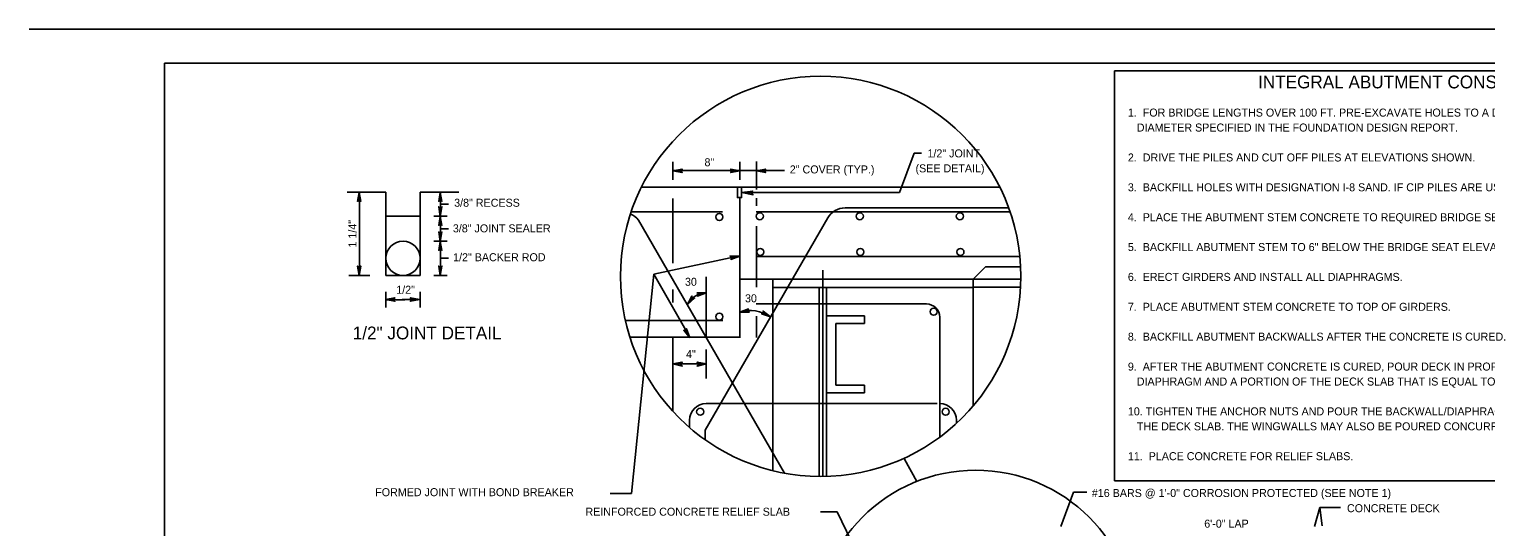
# Model space of a CAD drawing. Extents: x 499999.87 to 500002.82, y 499999.96 to 500001.79.
# Drawn here: x 499999.866 to 500001.658, y 500001.179 to 500001.792 of the extents above; entities that cross this region are included whole.
import ezdxf

# ---------------------------------------------------------------- set-up
doc = ezdxf.new("R2010")
doc.units = 0
doc.layers.add('1', color=7, linetype='Continuous')
doc.layers.add('2', color=7, linetype='Continuous')

msp = doc.modelspace()

# ---------------------------------------------------------------- linework, layer by layer
at = {"layer": '1'}
for p, q in [((499999.8665, 500001.7917), (500002.8248, 500001.7917)), ((500000.0331, 500000), (500000.0331, 500001.75)), ((500000.0331, 500001.75), (500002.7831, 500001.75)), ((500000.9366, 500001.5908), (500000.9547, 500001.6391)), ((500000.9547, 500001.6391), (500000.9638, 500001.6391)), ((500000.6581, 500001.6063), (500000.6581, 500001.6286)), ((500000.7405, 500001.6063), (500000.7405, 500001.6286)), ((500000.7607, 500001.5945), (500000.7607, 500001.629)), ((500000.658, 500001.6178), (500000.7403, 500001.6178)), ((500000.7403, 500001.6178), (500000.7607, 500001.6178)), ((500000.7607, 500001.6178), (500000.7954, 500001.6178)), ((500000.2575, 500001.5912), (500000.3052, 500001.5912)), ((500000.2597, 500001.5912), (500000.2856, 500001.5912)), ((500000.2727, 500001.5912), (500000.2727, 500001.4888)), ((500000.3052, 500001.5912), (500000.3052, 500001.4888)), ((500000.3472, 500001.5912), (500000.395, 500001.5912)), ((500000.3472, 500001.4888), (500000.3472, 500001.5912)), ((500000.3724, 500001.5912), (500000.3724, 500001.5616)), ((500000.6197, 500001.5971), (500000.7374, 500001.5971)), ((500000.658, 500001.5038), (500000.658, 500001.5835)), ((500000.7402, 500001.4121), (500000.7402, 500001.584)), ((500000.7426, 500001.5971), (500001.0597, 500001.5971)), ((500000.7426, 500001.5908), (500000.9366, 500001.5908)), ((500000.7607, 500001.5745), (500000.7607, 500001.5836)), ((500000.3724, 500001.5764), (500000.3821, 500001.5764)), ((500000.3052, 500001.5098), (500000.3052, 500001.5616)), ((500000.3052, 500001.5616), (500000.3472, 500001.5616)), ((500000.3472, 500001.5616), (500000.3472, 500001.5098)), ((500000.3642, 500001.5616), (500000.3806, 500001.5616)), ((500000.3724, 500001.5616), (500000.3724, 500001.5308)), ((500000.7607, 500001.4744), (500000.7607, 500001.5492)), ((500000.3642, 500001.5308), (500000.3806, 500001.5308)), ((500000.3724, 500001.5462), (500000.3821, 500001.5462)), ((500000.3724, 500001.5308), (500000.3724, 500001.4888)), ((500000.6345, 500001.4901), (500000.74, 500001.5129)), ((500000.3724, 500001.5098), (500000.3821, 500001.5099)), ((500001.0272, 500001.4843), (500001.0423, 500001.4993)), ((500001.0423, 500001.4995), (500001.0852, 500001.4995)), ((500000.2597, 500001.4888), (500000.2856, 500001.4888)), ((500000.3052, 500001.4888), (500000.3472, 500001.4888)), ((500000.3642, 500001.4888), (500000.3806, 500001.4888)), ((500000.6345, 500001.4901), (500000.6073, 500001.2205)), ((500000.6787, 500001.4126), (500000.6345, 500001.4901)), ((500000.6991, 500001.4121), (500000.6991, 500001.4869)), ((500000.7402, 500001.4843), (500001.0272, 500001.4843)), ((500000.781, 500001.2489), (500000.781, 500001.4843)), ((500001.0271, 500001.4843), (500001.0854, 500001.4843)), ((500001.0271, 500001.3287), (500001.0271, 500001.4843)), ((500000.3052, 500001.4492), (500000.3052, 500001.4686)), ((500000.3052, 500001.4589), (500000.3284, 500001.4589)), ((500000.3253, 500001.459), (500000.3471, 500001.459)), ((500000.3472, 500001.4492), (500000.3472, 500001.4686)), ((500000.658, 500001.4556), (500000.658, 500001.4713)), ((500000.7812, 500001.4738), (500001.0272, 500001.4738)), ((500000.8381, 500001.2418), (500000.8381, 500001.4737)), ((500000.8471, 500001.242), (500000.8471, 500001.4741)), ((500001.0271, 500001.4741), (500001.0843, 500001.4741)), ((500000.8471, 500001.439), (500000.8937, 500001.439)), ((500000.8937, 500001.4298), (500000.8937, 500001.439)), ((500000.7607, 500001.4124), (500000.7607, 500001.4388)), ((500000.8586, 500001.3537), (500000.8586, 500001.4298)), ((500000.8586, 500001.4298), (500000.8937, 500001.4298)), ((500000.6053, 500001.4126), (500000.74, 500001.4126)), ((500000.658, 500001.3219), (500000.658, 500001.4126)), ((500000.699, 500001.3621), (500000.699, 500001.3975)), ((500000.658, 500001.3798), (500000.699, 500001.3798)), ((500000.8586, 500001.3537), (500000.8937, 500001.3537)), ((500000.8937, 500001.3445), (500000.8937, 500001.3537)), ((500000.8471, 500001.3445), (500000.8937, 500001.3445)), ((500000.581, 500001.2205), (500000.6073, 500001.2205)), ((500001.1506, 500001.2221), (500001.1352, 500001.1801)), ((500001.167, 500001.2221), (500001.1506, 500001.2221)), ((500000.8396, 500001.1978), (500000.8602, 500001.1978)), ((500000.8602, 500001.1978), (500000.8921, 500001.1316))]:
    msp.add_line(p, q, dxfattribs=at)
for points in [[(500001.2012, 500001.7402), (500002.1253, 500001.7402), (500002.1253, 500001.2361), (500001.2012, 500001.2361)], [(500000.6581, 500001.6175), (500000.6696, 500001.6155), (500000.667, 500001.6175), (500000.6696, 500001.6194)], [(500000.7405, 500001.6175), (500000.729, 500001.6194), (500000.7316, 500001.6175), (500000.729, 500001.6155)], [(500000.7608, 500001.6175), (500000.7723, 500001.6155), (500000.7697, 500001.6175), (500000.7723, 500001.6194)], [(500000.2723, 500001.5909), (500000.2703, 500001.5797), (500000.2723, 500001.5823), (500000.2743, 500001.5797)], [(500000.372, 500001.5909), (500000.3701, 500001.5797), (500000.372, 500001.5823), (500000.374, 500001.5797)], [(500000.7428, 500001.5906), (500000.7566, 500001.5879), (500000.7533, 500001.5906), (500000.7562, 500001.5925)], [(500000.372, 500001.5614), (500000.374, 500001.5732), (500000.372, 500001.5705), (500000.3701, 500001.5732)], [(500000.372, 500001.5614), (500000.3701, 500001.5502), (500000.372, 500001.5528), (500000.374, 500001.5502)], [(500000.372, 500001.5305), (500000.374, 500001.5423), (500000.372, 500001.5397), (500000.3701, 500001.5423)], [(500000.372, 500001.5305), (500000.3701, 500001.5194), (500000.372, 500001.522), (500000.374, 500001.5194)], [(500000.7402, 500001.5125), (500000.7283, 500001.5125), (500000.7316, 500001.5112), (500000.7293, 500001.5085)], [(500000.2723, 500001.4885), (500000.2743, 500001.5003), (500000.2723, 500001.4977), (500000.2703, 500001.5003)], [(500000.372, 500001.4885), (500000.374, 500001.5003), (500000.372, 500001.4977), (500000.3701, 500001.5003)], [(500000.3048, 500001.459), (500000.3163, 500001.457), (500000.3133, 500001.459), (500000.3163, 500001.461)], [(500000.3468, 500001.459), (500000.335, 500001.461), (500000.3379, 500001.459), (500000.335, 500001.457)], [(500000.6759, 500001.4528), (500000.6847, 500001.4606), (500000.6811, 500001.46), (500000.6814, 500001.4633)], [(500000.6991, 500001.4672), (500000.6877, 500001.4672), (500000.6906, 500001.4659), (500000.6883, 500001.4633)], [(500000.7402, 500001.4436), (500000.752, 500001.4436), (500000.7487, 500001.4449), (500000.751, 500001.4475)], [(500000.7782, 500001.4377), (500000.769, 500001.4449), (500000.7703, 500001.4416), (500000.7671, 500001.4416)], [(500000.6788, 500001.4121), (500000.6749, 500001.4232), (500000.6745, 500001.4199), (500000.6713, 500001.4213)], [(500000.6581, 500001.3799), (500000.6696, 500001.3773), (500000.667, 500001.3799), (500000.6696, 500001.3819)], [(500000.6991, 500001.3799), (500000.6877, 500001.3819), (500000.6903, 500001.3799), (500000.6877, 500001.3773)]]:
    msp.add_lwpolyline(points, close=True, dxfattribs=at)
msp.add_circle((500000.3262, 500001.5098), 0.021, dxfattribs=at)
for centre, radius, start, end in [((500000.3262, 500001.5098), 0.021, 90, 180), ((500000.3262, 500001.5098), 0.021, 0, 90), ((500000.699, 500001.441), 0.0262, 90, 152.8165), ((500000.7525, 500001.4003), 0.0453, 55.7021, 105.9729)]:
    msp.add_arc(centre, radius, start, end, dxfattribs=at)
at = {"layer": '2'}
for p, q in [((500000.6068, 500001.5668), (500000.7191, 500001.5668)), ((500000.7605, 500001.5668), (500001.0726, 500001.5668)), ((500000.8698, 500001.5717), (500001.0707, 500001.5717)), ((500000.7954, 500001.2456), (500000.6158, 500001.5568)), ((500000.6978, 500001.2984), (500000.8485, 500001.5594)), ((500000.7605, 500001.5122), (500001.0846, 500001.5122)), ((500000.8426, 500001.2417), (500000.8426, 500001.4954)), ((500000.7605, 500001.4536), (500000.9698, 500001.4536)), ((500000.5998, 500001.4331), (500000.7195, 500001.4331)), ((500000.9862, 500001.4372), (500000.9862, 500001.2901)), ((500000.699, 500001.3311), (500000.9831, 500001.3311)), ((500000.6785, 500001.302), (500000.6785, 500001.3106)), ((500000.6978, 500001.2868), (500000.6978, 500001.2986)), ((500001.0066, 500001.3072), (500001.0066, 500001.3106)), ((500000.9427, 500001.2627), (500000.9581, 500001.2354)), ((500001.4537, 500001.2031), (500001.4564, 500001.1808))]:
    msp.add_line(p, q, dxfattribs=at)
msp.add_lwpolyline([(500000.7374, 500001.5972), (500000.7426, 500001.5972), (500000.7426, 500001.5844), (500000.7374, 500001.5844)], close=True, dxfattribs=at)
msp.add_lwpolyline([(500001.4469, 500001.1801), (500001.4537, 500001.2031), (500001.479, 500001.2031)], dxfattribs=at)
for centre, radius in [((500000.8397, 500001.4876), 0.2461), ((500000.7152, 500001.5606), 0.00436), ((500000.7649, 500001.5615), 0.00436), ((500000.8879, 500001.5615), 0.00436), ((500001.0109, 500001.5615), 0.00436), ((500000.7655, 500001.5176), 0.00436), ((500000.8885, 500001.5176), 0.00436), ((500001.0116, 500001.5176), 0.00436), ((500000.7152, 500001.438), 0.00436), ((500000.9787, 500001.4441), 0.00436), ((500000.6916, 500001.3211), 0.00436), ((500000.9935, 500001.3211), 0.00436), ((500001.0304, 500001.052), 0.1971)]:
    msp.add_circle(centre, radius, dxfattribs=at)
for centre, radius, start, end in [((500000.8698, 500001.5471), 0.0246, 90, 150), ((500000.5992, 500001.5447), 0.0205, 36.1751, 71.417), ((500000.9698, 500001.4372), 0.0164, 0, 90), ((500000.699, 500001.3106), 0.0205, 90, 180), ((500000.9861, 500001.3106), 0.0205, 0, 90)]:
    msp.add_arc(centre, radius, start, end, dxfattribs=at)

# ---------------------------------------------------------------- texts
at = {"layer": '1'}
for s, height, p in [('INTEGRAL ABUTMENT CONSTRUCTION PROCEDURE', 0.015748, (500001.3776, 500001.7188)), ('1.  FOR BRIDGE LENGTHS OVER 100 FT. PRE-EXCAVATE HOLES TO A DEPTH OF 8 FT. BELOW THE STEM AT THE', 0.009843, (500001.2175, 500001.6841)), ('   DIAMETER SPECIFIED IN THE FOUNDATION DESIGN REPORT.', 0.009843, (500001.2175, 500001.6657)), ('1/2" JOINT', 0.00984, (500000.9711, 500001.6339)), ('2.  DRIVE THE PILES AND CUT OFF PILES AT ELEVATIONS SHOWN.', 0.009843, (500001.2175, 500001.6289)), ('8"', 0.00984, (500000.6969, 500001.623)), ('2" COVER (TYP.)', 0.009843, (500000.8018, 500001.6142)), ('(SEE DETAIL)', 0.009843, (500000.9564, 500001.6155)), ('3.  BACKFILL HOLES WITH DESIGNATION I-8 SAND. IF CIP PILES ARE USED, FILL THE SHELL WITH CONCRETE.', 0.009843, (500001.2175, 500001.5922)), ('3/8" RECESS', 0.009843, (500000.3891, 500001.5732)), ('4.  PLACE THE ABUTMENT STEM CONCRETE TO REQUIRED BRIDGE SEAT ELEVATION.', 0.009843, (500001.2175, 500001.5554)), ('3/8" JOINT SEALER', 0.009843, (500000.3875, 500001.5417)), ('5.  BACKFILL ABUTMENT STEM TO 6" BELOW THE BRIDGE SEAT ELEVATION AFTER THE ABUTMENT STEM IS CURED.', 0.009843, (500001.2175, 500001.5187)), ('1/2" BACKER ROD', 0.009843, (500000.3878, 500001.5062)), ('1/2"', 0.00984, (500000.3179, 500001.4662)), ('30', 0.00984, (500000.6729, 500001.476)), ('6.  ERECT GIRDERS AND INSTALL ALL DIAPHRAGMS.', 0.009843, (500001.2175, 500001.482)), ('30', 0.00984, (500000.7467, 500001.4557)), ('7.  PLACE ABUTMENT STEM CONCRETE TO TOP OF GIRDERS.', 0.009843, (500001.2175, 500001.4452)), ('1/2" JOINT DETAIL', 0.015748, (500000.2644, 500001.4101)), ('8.  BACKFILL ABUTMENT BACKWALLS AFTER THE CONCRETE IS CURED.', 0.009843, (500001.2175, 500001.4085)), ('4"', 0.00984, (500000.6742, 500001.3871)), ('9.  AFTER THE ABUTMENT CONCRETE IS CURED, POUR DECK IN PROPER SEQUENCE EXCLUDING THE BACKWALL', 0.009843, (500001.2175, 500001.3717)), ('   DIAPHRAGM AND A PORTION OF THE DECK SLAB THAT IS EQUAL TO THE BACKWALL DIAPRAGM WIDTH.', 0.009843, (500001.2175, 500001.3533)), ('10. TIGHTEN THE ANCHOR NUTS AND POUR THE BACKWALL/DIAPHRAGM FULL HEIGHT AND THE REMAINDER OF', 0.009843, (500001.2175, 500001.3166)), ('   THE DECK SLAB. THE WINGWALLS MAY ALSO BE POURED CONCURRENTLY.', 0.009843, (500001.2175, 500001.2982)), ('11.  PLACE CONCRETE FOR RELIEF SLABS.', 0.009843, (500001.2175, 500001.2615)), ('FORMED JOINT WITH BOND BREAKER', 0.009843, (500000.292, 500001.2172)), ('#16 BARS @ 1\'-0" CORROSION PROTECTED (SEE NOTE 1)', 0.009843, (500001.1732, 500001.2162)), ('CONCRETE DECK', 0.009843, (500001.4869, 500001.1975)), ('REINFORCED CONCRETE RELIEF SLAB', 0.009843, (500000.5505, 500001.1932)), ('6\'-0" LAP', 0.00984, (500001.3114, 500001.1785))]:
    msp.add_text(s, height=height, dxfattribs=at).set_placement(p)
msp.add_text('1 1/4"', height=0.00984, rotation=90, dxfattribs=at).set_placement((500000.269, 500001.523))

doc.saveas('drawing.dxf')
